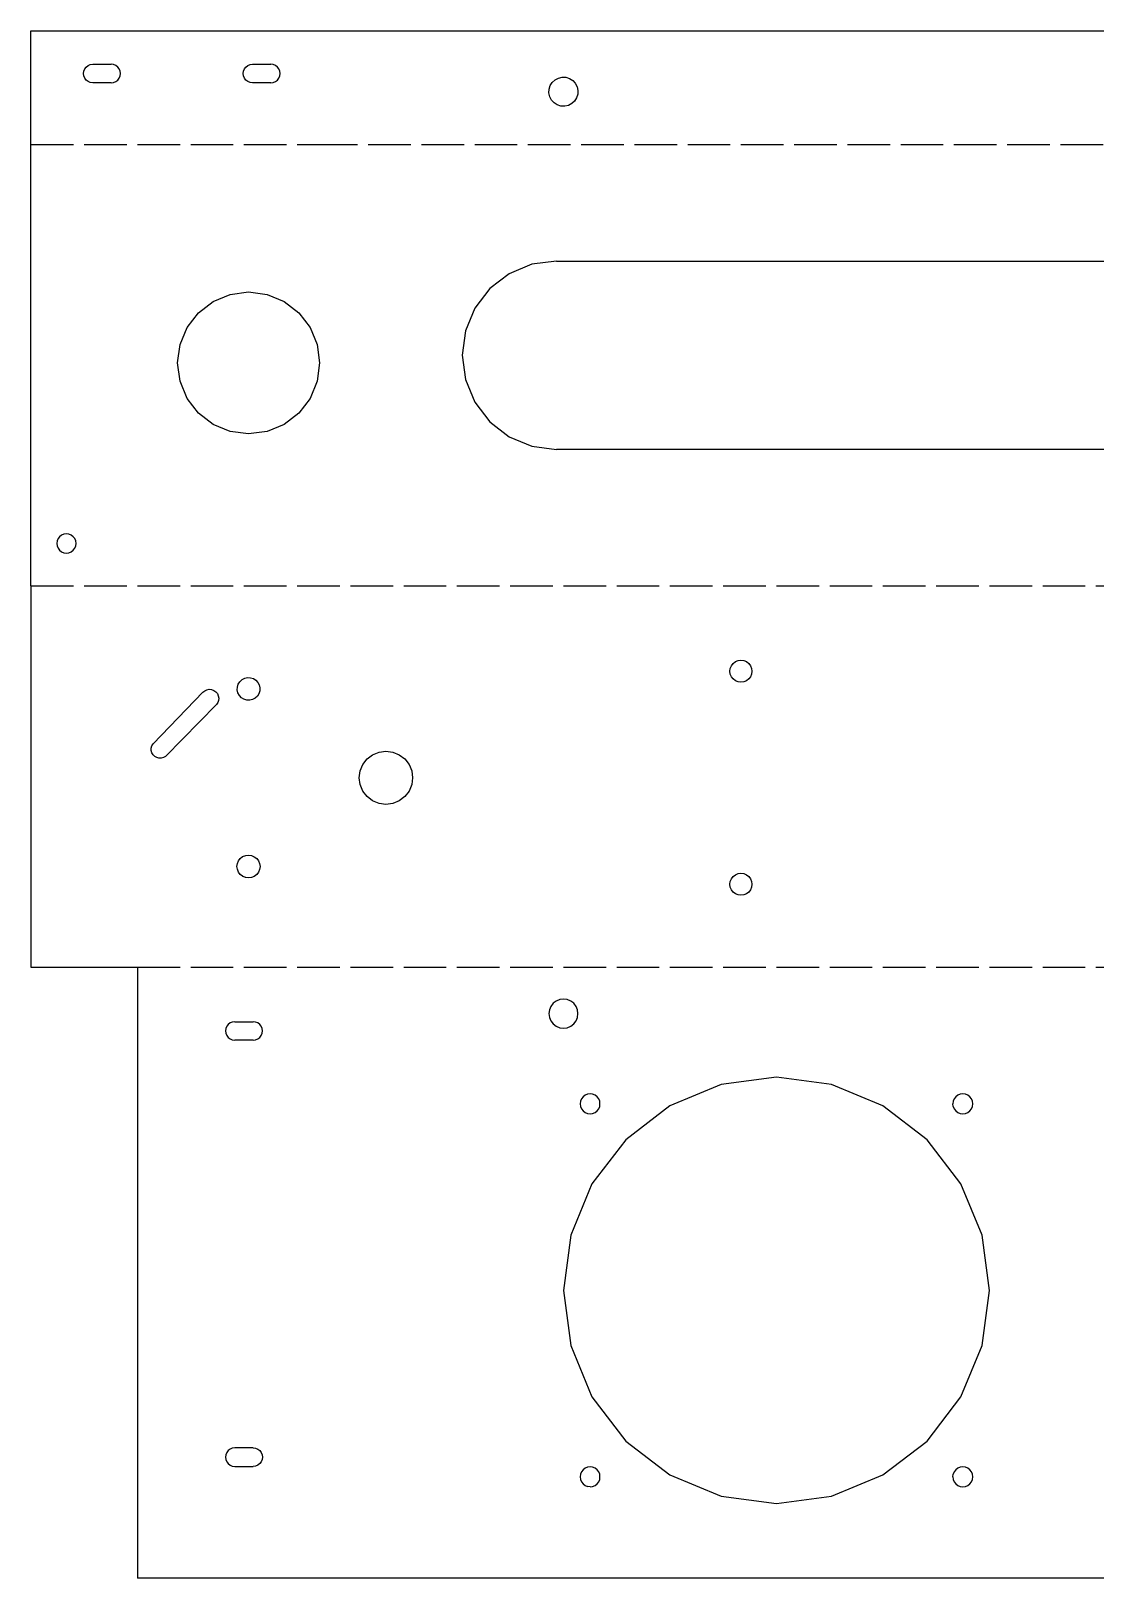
# Model space of a CAD drawing. Extents: x -1267 to 2080, y -21 to 4009.
# Drawn here: x -516.1 to -216.3, y 3125.8 to 3561.4 of the extents above; entities that cross this region are included whole.
import ezdxf

# ---------------------------------------------------------------- set-up
doc = ezdxf.new("R2010")
doc.units = 0
doc.linetypes.add('ACAD_ISO02W100', pattern=[15, 12, -3])
doc.layers.add('Layer0', color=7, linetype='Continuous', true_color=0xffffff)

msp = doc.modelspace()

# ---------------------------------------------------------------- linework, layer by layer
at = {"layer": 'Layer0'}
for p, q in [((-516.07, 3561.43, -25.64), (383.93, 3561.43, -25.64)), ((-516.07, 3529.43, -25.55), (-516.07, 3561.43, -25.64)), ((-501.18, 3550.1, -25.61), (-500.92, 3550.73, -25.61)), ((-500.92, 3550.73, -25.61), (-500.51, 3551.27, -25.61)), ((-500.51, 3551.27, -25.61), (-499.97, 3551.68, -25.61)), ((-499.97, 3551.68, -25.61), (-499.34, 3551.94, -25.61)), ((-499.34, 3551.94, -25.61), (-498.67, 3552.03, -25.61)), ((-498.67, 3552.03, -25.61), (-493.47, 3552.03, -25.61)), ((-492.79, 3551.94, -25.61), (-493.47, 3552.03, -25.61)), ((-492.17, 3551.68, -25.61), (-492.79, 3551.94, -25.61)), ((-491.63, 3551.27, -25.61), (-492.17, 3551.68, -25.61)), ((-491.22, 3550.73, -25.61), (-491.63, 3551.27, -25.61)), ((-490.96, 3550.1, -25.61), (-491.22, 3550.73, -25.61)), ((-456.18, 3550.1, -25.61), (-455.92, 3550.73, -25.61)), ((-455.92, 3550.73, -25.61), (-455.51, 3551.27, -25.61)), ((-455.51, 3551.27, -25.61), (-454.97, 3551.68, -25.61)), ((-454.97, 3551.68, -25.61), (-454.34, 3551.94, -25.61)), ((-454.34, 3551.94, -25.61), (-453.67, 3552.03, -25.61)), ((-453.67, 3552.03, -25.61), (-448.47, 3552.03, -25.61)), ((-447.79, 3551.94, -25.61), (-448.47, 3552.03, -25.61)), ((-447.17, 3551.68, -25.61), (-447.79, 3551.94, -25.61)), ((-446.63, 3551.27, -25.61), (-447.17, 3551.68, -25.61)), ((-446.22, 3550.73, -25.61), (-446.63, 3551.27, -25.61)), ((-445.96, 3550.1, -25.61), (-446.22, 3550.73, -25.61)), ((-501.27, 3549.43, -25.61), (-501.18, 3550.1, -25.61)), ((-501.18, 3548.76, -25.6), (-501.27, 3549.43, -25.61)), ((-500.92, 3548.13, -25.6), (-501.18, 3548.76, -25.6)), ((-500.51, 3547.59, -25.6), (-500.92, 3548.13, -25.6)), ((-499.97, 3547.18, -25.6), (-500.51, 3547.59, -25.6)), ((-499.34, 3546.92, -25.6), (-499.97, 3547.18, -25.6)), ((-498.67, 3546.83, -25.6), (-499.34, 3546.92, -25.6)), ((-493.47, 3546.83, -25.6), (-498.67, 3546.83, -25.6)), ((-493.47, 3546.83, -25.6), (-492.79, 3546.92, -25.6)), ((-492.79, 3546.92, -25.6), (-492.17, 3547.18, -25.6)), ((-492.17, 3547.18, -25.6), (-491.63, 3547.59, -25.6)), ((-491.63, 3547.59, -25.6), (-491.22, 3548.13, -25.6)), ((-491.22, 3548.13, -25.6), (-490.96, 3548.76, -25.6)), ((-490.87, 3549.43, -25.61), (-490.96, 3550.1, -25.61)), ((-490.96, 3548.76, -25.6), (-490.87, 3549.43, -25.61)), ((-456.27, 3549.43, -25.61), (-456.18, 3550.1, -25.61)), ((-456.18, 3548.76, -25.6), (-456.27, 3549.43, -25.61)), ((-455.92, 3548.13, -25.6), (-456.18, 3548.76, -25.6)), ((-455.51, 3547.59, -25.6), (-455.92, 3548.13, -25.6)), ((-454.97, 3547.18, -25.6), (-455.51, 3547.59, -25.6)), ((-454.34, 3546.92, -25.6), (-454.97, 3547.18, -25.6)), ((-453.67, 3546.83, -25.6), (-454.34, 3546.92, -25.6)), ((-448.47, 3546.83, -25.6), (-453.67, 3546.83, -25.6)), ((-448.47, 3546.83, -25.6), (-447.79, 3546.92, -25.6)), ((-447.79, 3546.92, -25.6), (-447.17, 3547.18, -25.6)), ((-447.17, 3547.18, -25.6), (-446.63, 3547.59, -25.6)), ((-446.63, 3547.59, -25.6), (-446.22, 3548.13, -25.6)), ((-446.22, 3548.13, -25.6), (-445.96, 3548.76, -25.6)), ((-445.87, 3549.43, -25.61), (-445.96, 3550.1, -25.61)), ((-445.96, 3548.76, -25.6), (-445.87, 3549.43, -25.61)), ((-370.11, 3545.03, -25.59), (-369.79, 3546.05, -25.6)), ((-369.79, 3546.05, -25.6), (-369.22, 3546.95, -25.6)), ((-369.22, 3546.95, -25.6), (-368.43, 3547.68, -25.6)), ((-368.43, 3547.68, -25.6), (-367.48, 3548.18, -25.6)), ((-367.48, 3548.18, -25.6), (-366.44, 3548.41, -25.6)), ((-366.44, 3548.41, -25.6), (-365.37, 3548.37, -25.6)), ((-365.37, 3548.37, -25.6), (-364.35, 3548.05, -25.6)), ((-364.35, 3548.05, -25.6), (-363.44, 3547.48, -25.6)), ((-363.44, 3547.48, -25.6), (-362.72, 3546.69, -25.6)), ((-362.72, 3546.69, -25.6), (-362.22, 3545.74, -25.6)), ((-370.15, 3543.96, -25.59), (-370.11, 3545.03, -25.59)), ((-369.92, 3542.91, -25.59), (-370.15, 3543.96, -25.59)), ((-369.42, 3541.97, -25.59), (-369.92, 3542.91, -25.59)), ((-368.69, 3541.18, -25.58), (-369.42, 3541.97, -25.59)), ((-362.92, 3541.7, -25.59), (-363.71, 3540.98, -25.58)), ((-362.35, 3542.61, -25.59), (-362.92, 3541.7, -25.59)), ((-362.03, 3543.63, -25.59), (-362.35, 3542.61, -25.59)), ((-362.22, 3545.74, -25.6), (-361.98, 3544.7, -25.59)), ((-361.98, 3544.7, -25.59), (-362.03, 3543.63, -25.59)), ((-367.79, 3540.61, -25.58), (-368.69, 3541.18, -25.58)), ((-366.77, 3540.29, -25.58), (-367.79, 3540.61, -25.58)), ((-365.7, 3540.24, -25.58), (-366.77, 3540.29, -25.58)), ((-364.65, 3540.48, -25.58), (-365.7, 3540.24, -25.58)), ((-363.71, 3540.98, -25.58), (-364.65, 3540.48, -25.58)), ((-516.07, 3405.17, -25.51), (-516.07, 3529.43, -25.51)), ((-374.93, 3495.73, -25.51), (-381.32, 3493.08, -25.51)), ((-368.07, 3496.63, -25.51), (-374.93, 3495.73, -25.51)), ((-368.07, 3496.63, -25.51), (233.93, 3496.63, -25.51)), ((-381.32, 3493.08, -25.51), (-386.81, 3488.87, -25.51)), ((-468.89, 3482.1, -25.51), (-464.74, 3485.27, -25.51)), ((-464.74, 3485.27, -25.51), (-459.92, 3487.27, -25.51)), ((-459.92, 3487.27, -25.51), (-454.74, 3487.95, -25.51)), ((-454.74, 3487.95, -25.51), (-449.57, 3487.27, -25.51)), ((-449.57, 3487.27, -25.51), (-444.74, 3485.27, -25.51)), ((-444.74, 3485.27, -25.51), (-440.6, 3482.1, -25.51)), ((-386.81, 3488.87, -25.51), (-391.02, 3483.38, -25.51)), ((-472.06, 3477.95, -25.51), (-468.89, 3482.1, -25.51)), ((-440.6, 3482.1, -25.51), (-437.42, 3477.95, -25.51)), ((-391.02, 3483.38, -25.51), (-393.66, 3476.99, -25.51)), ((-474.06, 3473.13, -25.51), (-472.06, 3477.95, -25.51)), ((-437.42, 3477.95, -25.51), (-435.42, 3473.13, -25.51)), ((-393.66, 3476.99, -25.51), (-394.57, 3470.13, -25.51)), ((-474.74, 3467.95, -25.51), (-474.06, 3473.13, -25.51)), ((-435.42, 3473.13, -25.51), (-434.74, 3467.95, -25.51)), ((-474.06, 3462.78, -25.51), (-474.74, 3467.95, -25.51)), ((-434.74, 3467.95, -25.51), (-435.42, 3462.78, -25.51)), ((-394.57, 3470.13, -25.51), (-393.66, 3463.27, -25.51)), ((-393.66, 3463.27, -25.51), (-391.02, 3456.88, -25.51)), ((-472.06, 3457.95, -25.51), (-474.06, 3462.78, -25.51)), ((-435.42, 3462.78, -25.51), (-437.42, 3457.95, -25.51)), ((-468.89, 3453.81, -25.51), (-472.06, 3457.95, -25.51)), ((-437.42, 3457.95, -25.51), (-440.6, 3453.81, -25.51)), ((-391.02, 3456.88, -25.51), (-386.81, 3451.39, -25.51)), ((-464.74, 3450.63, -25.51), (-468.89, 3453.81, -25.51)), ((-459.92, 3448.64, -25.51), (-464.74, 3450.63, -25.51)), ((-444.74, 3450.63, -25.51), (-449.57, 3448.64, -25.51)), ((-440.6, 3453.81, -25.51), (-444.74, 3450.63, -25.51)), ((-386.81, 3451.39, -25.51), (-381.32, 3447.18, -25.51)), ((-454.74, 3447.95, -25.51), (-459.92, 3448.64, -25.51)), ((-449.57, 3448.64, -25.51), (-454.74, 3447.95, -25.51)), ((-381.32, 3447.18, -25.51), (-374.93, 3444.53, -25.51)), ((-374.93, 3444.53, -25.51), (-368.07, 3443.63, -25.51)), ((233.93, 3443.63, -25.51), (-368.07, 3443.63, -25.51)), ((-507.42, 3419.47, -25.51), (-507.98, 3419.04, -25.51)), ((-506.77, 3419.74, -25.51), (-507.42, 3419.47, -25.51)), ((-506.07, 3419.83, -25.51), (-506.77, 3419.74, -25.51)), ((-505.37, 3419.74, -25.51), (-506.07, 3419.83, -25.51)), ((-504.72, 3419.47, -25.51), (-505.37, 3419.74, -25.51)), ((-504.16, 3419.04, -25.51), (-504.72, 3419.47, -25.51)), ((-508.68, 3417.83, -25.51), (-508.77, 3417.13, -25.51)), ((-508.77, 3417.13, -25.51), (-508.68, 3416.43, -25.51)), ((-508.41, 3418.48, -25.51), (-508.68, 3417.83, -25.51)), ((-508.68, 3416.43, -25.51), (-508.41, 3415.78, -25.51)), ((-507.98, 3419.04, -25.51), (-508.41, 3418.48, -25.51)), ((-508.41, 3415.78, -25.51), (-507.98, 3415.22, -25.51)), ((-507.98, 3415.22, -25.51), (-507.42, 3414.79, -25.51)), ((-504.72, 3414.79, -25.51), (-504.16, 3415.22, -25.51)), ((-503.73, 3418.48, -25.51), (-504.16, 3419.04, -25.51)), ((-504.16, 3415.22, -25.51), (-503.73, 3415.78, -25.51)), ((-503.46, 3417.83, -25.51), (-503.73, 3418.48, -25.51)), ((-503.73, 3415.78, -25.51), (-503.46, 3416.43, -25.51)), ((-503.37, 3417.13, -25.51), (-503.46, 3417.83, -25.51)), ((-503.46, 3416.43, -25.51), (-503.37, 3417.13, -25.51)), ((-507.42, 3414.79, -25.51), (-506.77, 3414.53, -25.51)), ((-506.77, 3414.53, -25.51), (-506.07, 3414.43, -25.51)), ((-506.07, 3414.43, -25.51), (-505.37, 3414.53, -25.51)), ((-505.37, 3414.53, -25.51), (-504.72, 3414.79, -25.51)), ((-516.07, 3405.17, -25.51), (-516.07, 3297.87, -25.55)), ((-319.17, 3381.17, -25.52), (-319.06, 3381.97, -25.52)), ((-319.06, 3380.37, -25.52), (-319.17, 3381.17, -25.52)), ((-319.06, 3381.97, -25.52), (-318.75, 3382.72, -25.52)), ((-318.75, 3379.62, -25.52), (-319.06, 3380.37, -25.52)), ((-318.75, 3382.72, -25.52), (-318.26, 3383.36, -25.52)), ((-318.26, 3383.36, -25.52), (-317.62, 3383.85, -25.52)), ((-317.62, 3383.85, -25.52), (-316.87, 3384.16, -25.52)), ((-316.87, 3384.16, -25.52), (-316.07, 3384.27, -25.52)), ((-316.07, 3384.27, -25.52), (-315.26, 3384.16, -25.52)), ((-315.26, 3384.16, -25.52), (-314.52, 3383.85, -25.52)), ((-314.52, 3383.85, -25.52), (-313.88, 3383.36, -25.52)), ((-313.88, 3383.36, -25.52), (-313.38, 3382.72, -25.52)), ((-313.38, 3382.72, -25.52), (-313.07, 3381.97, -25.52)), ((-313.07, 3380.37, -25.52), (-313.38, 3379.62, -25.52)), ((-313.07, 3381.97, -25.52), (-312.97, 3381.17, -25.52)), ((-312.97, 3381.17, -25.52), (-313.07, 3380.37, -25.52)), ((-467.11, 3375.65, 1), (-466.5, 3375.94, 1)), ((-466.5, 3375.94, 1), (-465.84, 3376.06, 1)), ((-465.84, 3376.06, 1), (-465.17, 3376, 1)), ((-465.17, 3376, 1), (-464.54, 3375.77, 1)), ((-457.93, 3375.88, -25.52), (-457.9, 3376.71, -25.52)), ((-457.9, 3376.71, -25.52), (-457.65, 3377.51, -25.52)), ((-457.65, 3377.51, -25.52), (-457.2, 3378.21, -25.52)), ((-457.2, 3378.21, -25.52), (-456.59, 3378.78, -25.52)), ((-456.59, 3378.78, -25.52), (-455.85, 3379.17, -25.52)), ((-455.85, 3379.17, -25.52), (-455.04, 3379.36, -25.52)), ((-455.04, 3379.36, -25.52), (-454.2, 3379.32, -25.52)), ((-454.2, 3379.32, -25.52), (-453.41, 3379.08, -25.52)), ((-453.41, 3379.08, -25.52), (-452.7, 3378.63, -25.52)), ((-452.7, 3378.63, -25.52), (-452.13, 3378.02, -25.52)), ((-452.13, 3378.02, -25.52), (-451.74, 3377.28, -25.52)), ((-451.74, 3377.28, -25.52), (-451.56, 3376.46, -25.52)), ((-451.56, 3376.46, -25.52), (-451.59, 3375.63, -25.52)), ((-318.26, 3378.98, -25.52), (-318.75, 3379.62, -25.52)), ((-317.62, 3378.49, -25.52), (-318.26, 3378.98, -25.52)), ((-316.87, 3378.18, -25.52), (-317.62, 3378.49, -25.52)), ((-316.07, 3378.07, -25.52), (-316.87, 3378.18, -25.52)), ((-315.26, 3378.18, -25.52), (-316.07, 3378.07, -25.52)), ((-314.52, 3378.49, -25.52), (-315.26, 3378.18, -25.52)), ((-313.88, 3378.98, -25.52), (-314.52, 3378.49, -25.52)), ((-313.38, 3379.62, -25.52), (-313.88, 3378.98, -25.52)), ((-481.68, 3360.7, 1), (-467.62, 3375.22, 1)), ((-463.82, 3371.76, 1), (-478.14, 3357.18, 1)), ((-467.62, 3375.22, 1), (-467.11, 3375.65, 1)), ((-464.54, 3375.77, 1), (-463.99, 3375.39, 1)), ((-463.99, 3375.39, 1), (-463.56, 3374.88, 1)), ((-463.44, 3372.31, 1), (-463.82, 3371.76, 1)), ((-463.56, 3374.88, 1), (-463.28, 3374.27, 1)), ((-463.21, 3372.95, 1), (-463.44, 3372.31, 1)), ((-463.28, 3374.27, 1), (-463.16, 3373.61, 1)), ((-463.16, 3373.61, 1), (-463.21, 3372.95, 1)), ((-457.74, 3375.06, -25.52), (-457.93, 3375.88, -25.52)), ((-457.36, 3374.32, -25.52), (-457.74, 3375.06, -25.52)), ((-456.79, 3373.71, -25.52), (-457.36, 3374.32, -25.52)), ((-456.08, 3373.26, -25.52), (-456.79, 3373.71, -25.52)), ((-455.28, 3373.02, -25.52), (-456.08, 3373.26, -25.52)), ((-454.45, 3372.98, -25.52), (-455.28, 3373.02, -25.52)), ((-453.63, 3373.17, -25.52), (-454.45, 3372.98, -25.52)), ((-452.89, 3373.56, -25.52), (-453.63, 3373.17, -25.52)), ((-452.28, 3374.13, -25.52), (-452.89, 3373.56, -25.52)), ((-451.84, 3374.83, -25.52), (-452.28, 3374.13, -25.52)), ((-451.59, 3375.63, -25.52), (-451.84, 3374.83, -25.52)), ((-482.18, 3359.5, 1), (-482.01, 3360.13, 1)), ((-482.18, 3358.84, 1), (-482.18, 3359.5, 1)), ((-482.01, 3358.2, 1), (-482.18, 3358.84, 1)), ((-482.01, 3360.13, 1), (-481.68, 3360.7, 1)), ((-418.01, 3358.41, -25.53), (-416.07, 3358.67, -25.53)), ((-416.07, 3358.67, -25.53), (-414.13, 3358.41, -25.53)), ((-481.68, 3357.63, 1), (-482.01, 3358.2, 1)), ((-481.21, 3357.17, 1), (-481.68, 3357.63, 1)), ((-480.64, 3356.84, 1), (-481.21, 3357.17, 1)), ((-480, 3356.68, 1), (-480.64, 3356.84, 1)), ((-479.35, 3356.68, 1), (-480, 3356.68, 1)), ((-478.71, 3356.85, 1), (-479.35, 3356.68, 1)), ((-479.35, 3356.68, 1), (-479.35, 3356.68, -1)), ((-478.14, 3357.18, 1), (-478.71, 3356.85, 1)), ((-423.31, 3353.11, -25.53), (-422.56, 3354.92, -25.53)), ((-422.56, 3354.92, -25.53), (-421.37, 3356.47, -25.53)), ((-421.37, 3356.47, -25.53), (-419.82, 3357.66, -25.53)), ((-419.82, 3357.66, -25.53), (-418.01, 3358.41, -25.53)), ((-414.13, 3358.41, -25.53), (-412.32, 3357.66, -25.53)), ((-412.32, 3357.66, -25.53), (-410.76, 3356.47, -25.53)), ((-410.76, 3356.47, -25.53), (-409.57, 3354.92, -25.53)), ((-409.57, 3354.92, -25.53), (-408.82, 3353.11, -25.53)), ((-423.57, 3351.17, -25.53), (-423.31, 3353.11, -25.53)), ((-423.31, 3349.23, -25.53), (-423.57, 3351.17, -25.53)), ((-408.82, 3353.11, -25.53), (-408.57, 3351.17, -25.53)), ((-408.57, 3351.17, -25.53), (-408.82, 3349.23, -25.53)), ((-422.56, 3347.42, -25.53), (-423.31, 3349.23, -25.53)), ((-421.37, 3345.87, -25.53), (-422.56, 3347.42, -25.53)), ((-419.82, 3344.67, -25.53), (-421.37, 3345.87, -25.53)), ((-410.76, 3345.87, -25.53), (-412.32, 3344.67, -25.53)), ((-409.57, 3347.42, -25.53), (-410.76, 3345.87, -25.53)), ((-408.82, 3349.23, -25.53), (-409.57, 3347.42, -25.53)), ((-418.01, 3343.93, -25.53), (-419.82, 3344.67, -25.53)), ((-416.07, 3343.67, -25.53), (-418.01, 3343.93, -25.53)), ((-414.13, 3343.93, -25.53), (-416.07, 3343.67, -25.53)), ((-412.32, 3344.67, -25.53), (-414.13, 3343.93, -25.53)), ((-457.6, 3327.81, 0.98), (-457.09, 3328.47, 0.98)), ((-457.09, 3328.47, 0.98), (-456.43, 3328.98)), ((-456.43, 3328.98), (-455.57, 3329.26, -25.54)), ((-455.57, 3329.26, -25.54), (-454.74, 3329.37, -25.54)), ((-454.74, 3329.37, -25.54), (-453.91, 3329.26, -25.54)), ((-453.91, 3329.26, -25.54), (-453.14, 3328.94, -25.54)), ((-453.14, 3328.94, -25.54), (-452.48, 3328.43, -25.54)), ((-452.48, 3328.43, -25.54), (-451.97, 3327.77, -25.54)), ((-458.03, 3326.21, 0.98), (-457.92, 3327.04, 0.98)), ((-457.92, 3325.38, 0.98), (-458.03, 3326.21, 0.98)), ((-457.92, 3327.04, 0.98), (-457.6, 3327.81, 0.98)), ((-457.6, 3324.61, 0.98), (-457.92, 3325.38, 0.98)), ((-457.09, 3323.94, 0.98), (-457.6, 3324.61, 0.98)), ((-456.43, 3323.44, 0.98), (-457.09, 3323.94, 0.98)), ((-452.48, 3323.91, -25.54), (-453.14, 3323.4, -25.54)), ((-451.97, 3324.57, -25.54), (-452.48, 3323.91, -25.54)), ((-451.97, 3327.77, -25.54), (-451.65, 3327, -25.54)), ((-451.65, 3325.34, -25.54), (-451.97, 3324.57, -25.54)), ((-451.65, 3327, -25.54), (-451.54, 3326.17, -25.54)), ((-451.54, 3326.17, -25.54), (-451.65, 3325.34, -25.54)), ((-318.26, 3323.36, -25.54), (-317.62, 3323.85, -25.54)), ((-317.62, 3323.85, -25.54), (-316.87, 3324.16, -25.54)), ((-316.87, 3324.16, -25.54), (-316.07, 3324.27, -25.54)), ((-316.07, 3324.27, -25.54), (-315.26, 3324.16, -25.54)), ((-315.26, 3324.16, -25.54), (-314.52, 3323.85, -25.54)), ((-314.52, 3323.85, -25.54), (-313.88, 3323.36, -25.54)), ((-455.66, 3323.12, 0.98), (-456.43, 3323.44, 0.98)), ((-455.57, 3323.08, -25.54), (-456.34, 3323.4, -25.54)), ((-454.74, 3322.97, -25.54), (-455.57, 3323.08, -25.54)), ((-453.91, 3323.08, -25.54), (-454.74, 3322.97, -25.54)), ((-453.14, 3323.4, -25.54), (-453.91, 3323.08, -25.54)), ((-319.17, 3321.17, -25.54), (-319.06, 3321.97, -25.54)), ((-319.06, 3320.37, -25.54), (-319.17, 3321.17, -25.54)), ((-319.06, 3321.97, -25.54), (-318.75, 3322.72, -25.54)), ((-318.75, 3319.62, -25.54), (-319.06, 3320.37, -25.54)), ((-318.75, 3322.72, -25.54), (-318.26, 3323.36, -25.54)), ((-318.26, 3318.98, -25.54), (-318.75, 3319.62, -25.54)), ((-313.88, 3323.36, -25.54), (-313.38, 3322.72, -25.54)), ((-313.38, 3319.62, -25.54), (-313.88, 3318.98, -25.54)), ((-313.38, 3322.72, -25.54), (-313.07, 3321.97, -25.54)), ((-313.07, 3320.37, -25.54), (-313.38, 3319.62, -25.54)), ((-313.07, 3321.97, -25.54), (-312.97, 3321.17, -25.54)), ((-312.97, 3321.17, -25.54), (-313.07, 3320.37, -25.54)), ((-317.62, 3318.49, -25.54), (-318.26, 3318.98, -25.54)), ((-316.87, 3318.18, -25.54), (-317.62, 3318.49, -25.54)), ((-316.07, 3318.07, -25.54), (-316.87, 3318.18, -25.54)), ((-315.26, 3318.18, -25.54), (-316.07, 3318.07, -25.54)), ((-314.52, 3318.49, -25.54), (-315.26, 3318.18, -25.54)), ((-313.88, 3318.98, -25.54), (-314.52, 3318.49, -25.54)), ((-516.07, 3297.87, -25.55), (-486.07, 3297.87, -25.55)), ((-486.07, 3297.87, -25.55), (-486.07, 3125.83, -25.55)), ((-366.07, 3288.85, -25.55), (-367.13, 3288.71, -25.55)), ((-365.01, 3288.71, -25.55), (-366.07, 3288.85, -25.55)), ((-370.03, 3285.81, -25.55), (-370.17, 3284.75, -25.55)), ((-370.17, 3284.75, -25.55), (-370.03, 3283.69, -25.55)), ((-369.62, 3286.8, -25.55), (-370.03, 3285.81, -25.55)), ((-368.97, 3287.65, -25.55), (-369.62, 3286.8, -25.55)), ((-368.12, 3288.3, -25.55), (-368.97, 3287.65, -25.55)), ((-367.13, 3288.71, -25.55), (-368.12, 3288.3, -25.55)), ((-364.02, 3288.3, -25.55), (-365.01, 3288.71, -25.55)), ((-363.17, 3287.65, -25.55), (-364.02, 3288.3, -25.55)), ((-362.52, 3286.8, -25.55), (-363.17, 3287.65, -25.55)), ((-362.11, 3285.81, -25.55), (-362.52, 3286.8, -25.55)), ((-361.97, 3284.75, -25.55), (-362.11, 3285.81, -25.55)), ((-362.11, 3283.69, -25.55), (-361.97, 3284.75, -25.55)), ((-461.18, 3280.55, -25.55), (-461.27, 3279.88, -25.55)), ((-460.92, 3281.18, -25.55), (-461.18, 3280.55, -25.55)), ((-460.51, 3281.72, -25.55), (-460.92, 3281.18, -25.55)), ((-459.97, 3282.13, -25.55), (-460.51, 3281.72, -25.55)), ((-459.34, 3282.39, -25.55), (-459.97, 3282.13, -25.55)), ((-458.67, 3282.48, -25.55), (-459.34, 3282.39, -25.55)), ((-458.67, 3282.48, -25.55), (-453.47, 3282.48, -25.55)), ((-452.79, 3282.39, -25.55), (-453.47, 3282.48, -25.55)), ((-452.17, 3282.13, -25.55), (-452.79, 3282.39, -25.55)), ((-451.63, 3281.72, -25.55), (-452.17, 3282.13, -25.55)), ((-451.22, 3281.18, -25.55), (-451.63, 3281.72, -25.55)), ((-450.96, 3280.55, -25.55), (-451.22, 3281.18, -25.55)), ((-450.87, 3279.88, -25.55), (-450.96, 3280.55, -25.55)), ((-370.03, 3283.69, -25.55), (-369.62, 3282.7, -25.55)), ((-369.62, 3282.7, -25.55), (-368.97, 3281.85, -25.55)), ((-368.97, 3281.85, -25.55), (-368.12, 3281.2, -25.55)), ((-368.12, 3281.2, -25.55), (-367.13, 3280.79, -25.55)), ((-367.13, 3280.79, -25.55), (-366.07, 3280.65, -25.55)), ((-366.07, 3280.65, -25.55), (-365.01, 3280.79, -25.55)), ((-365.01, 3280.79, -25.55), (-364.02, 3281.2, -25.55)), ((-364.02, 3281.2, -25.55), (-363.17, 3281.85, -25.55)), ((-363.17, 3281.85, -25.55), (-362.52, 3282.7, -25.55)), ((-362.52, 3282.7, -25.55), (-362.11, 3283.69, -25.55)), ((-461.27, 3279.88, -25.55), (-461.18, 3279.21, -25.55)), ((-461.18, 3279.21, -25.55), (-460.92, 3278.58, -25.55)), ((-460.92, 3278.58, -25.55), (-460.51, 3278.04, -25.55)), ((-460.51, 3278.04, -25.55), (-459.97, 3277.63, -25.55)), ((-459.97, 3277.63, -25.55), (-459.34, 3277.37, -25.55)), ((-459.34, 3277.37, -25.55), (-458.67, 3277.28, -25.55)), ((-453.47, 3277.28, -25.55), (-458.67, 3277.28, -25.55)), ((-453.47, 3277.28, -25.55), (-452.79, 3277.37, -25.55)), ((-452.79, 3277.37, -25.55), (-452.17, 3277.63, -25.55)), ((-452.17, 3277.63, -25.55), (-451.63, 3278.04, -25.55)), ((-451.63, 3278.04, -25.55), (-451.22, 3278.58, -25.55)), ((-451.22, 3278.58, -25.55), (-450.96, 3279.21, -25.55)), ((-450.96, 3279.21, -25.55), (-450.87, 3279.88, -25.55)), ((-321.6, 3264.79, -25.55), (-336.07, 3258.79, -25.55)), ((-306.07, 3266.83, -25.55), (-321.6, 3264.79, -25.55)), ((-290.54, 3264.79, -25.55), (-306.07, 3266.83, -25.55)), ((-276.07, 3258.79, -25.55), (-290.54, 3264.79, -25.55)), ((-361.27, 3260.06, -25.55), (-361.37, 3259.33, -25.55)), ((-361.37, 3259.33, -25.55), (-361.27, 3258.61, -25.55)), ((-360.99, 3260.73, -25.55), (-361.27, 3260.06, -25.55)), ((-361.27, 3258.61, -25.55), (-360.99, 3257.93, -25.55)), ((-360.55, 3261.31, -25.55), (-360.99, 3260.73, -25.55)), ((-359.97, 3261.76, -25.55), (-360.55, 3261.31, -25.55)), ((-359.29, 3262.04, -25.55), (-359.97, 3261.76, -25.55)), ((-358.57, 3262.13, -25.55), (-359.29, 3262.04, -25.55)), ((-357.84, 3262.04, -25.55), (-358.57, 3262.13, -25.55)), ((-357.17, 3261.76, -25.55), (-357.84, 3262.04, -25.55)), ((-356.59, 3261.31, -25.55), (-357.17, 3261.76, -25.55)), ((-356.14, 3260.73, -25.55), (-356.59, 3261.31, -25.55)), ((-355.86, 3260.06, -25.55), (-356.14, 3260.73, -25.55)), ((-356.14, 3257.93, -25.55), (-355.86, 3258.61, -25.55)), ((-355.77, 3259.33, -25.55), (-355.86, 3260.06, -25.55)), ((-355.86, 3258.61, -25.55), (-355.77, 3259.33, -25.55)), ((-336.07, 3258.79, -25.55), (-348.49, 3249.26, -25.55)), ((-263.64, 3249.26, -25.55), (-276.07, 3258.79, -25.55)), ((-256.27, 3260.06, -25.55), (-256.37, 3259.33, -25.55)), ((-256.27, 3258.61, -25.55), (-256.37, 3259.33, -25.55)), ((-255.99, 3260.73, -25.55), (-256.27, 3260.06, -25.55)), ((-256.27, 3258.61, -25.55), (-255.99, 3257.93, -25.55)), ((-255.55, 3261.31, -25.55), (-255.99, 3260.73, -25.55)), ((-254.97, 3261.76, -25.55), (-255.55, 3261.31, -25.55)), ((-254.29, 3262.04, -25.55), (-254.97, 3261.76, -25.55)), ((-253.57, 3262.13, -25.55), (-254.29, 3262.04, -25.55)), ((-252.84, 3262.04, -25.55), (-253.57, 3262.13, -25.55)), ((-252.17, 3261.76, -25.55), (-252.84, 3262.04, -25.55)), ((-251.59, 3261.31, -25.55), (-252.17, 3261.76, -25.55)), ((-251.14, 3260.73, -25.55), (-251.59, 3261.31, -25.55)), ((-250.86, 3260.06, -25.55), (-251.14, 3260.73, -25.55)), ((-251.14, 3257.93, -25.55), (-250.86, 3258.61, -25.55)), ((-250.77, 3259.33, -25.55), (-250.86, 3260.06, -25.55)), ((-250.86, 3258.61, -25.55), (-250.77, 3259.33, -25.55)), ((-360.99, 3257.93, -25.55), (-360.55, 3257.35, -25.55)), ((-360.55, 3257.35, -25.55), (-359.97, 3256.91, -25.55)), ((-359.97, 3256.91, -25.55), (-359.29, 3256.63, -25.55)), ((-359.29, 3256.63, -25.55), (-358.57, 3256.53, -25.55)), ((-358.57, 3256.53, -25.55), (-357.84, 3256.63, -25.55)), ((-357.84, 3256.63, -25.55), (-357.17, 3256.91, -25.55)), ((-357.17, 3256.91, -25.55), (-356.59, 3257.35, -25.55)), ((-356.59, 3257.35, -25.55), (-356.14, 3257.93, -25.55)), ((-255.99, 3257.93, -25.55), (-255.55, 3257.35, -25.55)), ((-255.55, 3257.35, -25.55), (-254.97, 3256.91, -25.55)), ((-254.97, 3256.91, -25.55), (-254.29, 3256.63, -25.55)), ((-254.29, 3256.63, -25.55), (-253.57, 3256.53, -25.55)), ((-253.57, 3256.53, -25.55), (-252.84, 3256.63, -25.55)), ((-252.84, 3256.63, -25.55), (-252.17, 3256.91, -25.55)), ((-252.17, 3256.91, -25.55), (-251.59, 3257.35, -25.55)), ((-251.59, 3257.35, -25.55), (-251.14, 3257.93, -25.55)), ((-348.49, 3249.26, -25.55), (-358.03, 3236.83, -25.55)), ((-254.11, 3236.83, -25.55), (-263.64, 3249.26, -25.55)), ((-358.03, 3236.83, -25.55), (-364.02, 3222.36, -25.55)), ((-248.11, 3222.36, -25.55), (-254.11, 3236.83, -25.55)), ((-364.02, 3222.36, -25.55), (-366.07, 3206.83, -25.55)), ((-246.07, 3206.83, -25.55), (-248.11, 3222.36, -25.55)), ((-366.07, 3206.83, -25.55), (-364.02, 3191.3, -25.55)), ((-248.11, 3191.3, -25.55), (-246.07, 3206.83, -25.55)), ((-364.02, 3191.3, -25.55), (-358.03, 3176.83, -25.55)), ((-254.11, 3176.83, -25.55), (-248.11, 3191.3, -25.55)), ((-358.03, 3176.83, -25.55), (-348.49, 3164.41, -25.55)), ((-263.64, 3164.41, -25.55), (-254.11, 3176.83, -25.55)), ((-458.67, 3162.48, -25.55), (-459.34, 3162.39, -25.55)), ((-453.47, 3162.48, -25.55), (-458.67, 3162.48, -25.55)), ((-453.47, 3162.48, -25.55), (-452.79, 3162.39, -25.55)), ((-348.49, 3164.41, -25.55), (-336.07, 3154.87, -25.55)), ((-276.07, 3154.87, -25.55), (-263.64, 3164.41, -25.55)), ((-461.18, 3160.55, -25.55), (-461.27, 3159.88, -25.55)), ((-461.27, 3159.88, -25.55), (-461.18, 3159.21, -25.55)), ((-460.92, 3161.18, -25.55), (-461.18, 3160.55, -25.55)), ((-461.18, 3159.21, -25.55), (-460.92, 3158.58, -25.55)), ((-460.51, 3161.72, -25.55), (-460.92, 3161.18, -25.55)), ((-460.92, 3158.58, -25.55), (-460.51, 3158.04, -25.55)), ((-459.97, 3162.13, -25.55), (-460.51, 3161.72, -25.55)), ((-459.34, 3162.39, -25.55), (-459.97, 3162.13, -25.55)), ((-452.79, 3162.39, -25.55), (-452.17, 3162.13, -25.55)), ((-452.17, 3162.13, -25.55), (-451.63, 3161.72, -25.55)), ((-451.63, 3161.72, -25.55), (-451.22, 3161.18, -25.55)), ((-451.22, 3158.58, -25.55), (-451.63, 3158.04, -25.55)), ((-451.22, 3161.18, -25.55), (-450.96, 3160.55, -25.55)), ((-450.96, 3159.21, -25.55), (-451.22, 3158.58, -25.55)), ((-450.96, 3160.55, -25.55), (-450.87, 3159.88, -25.55)), ((-450.87, 3159.88, -25.55), (-450.96, 3159.21, -25.55)), ((-460.51, 3158.04, -25.55), (-459.97, 3157.63, -25.55)), ((-459.97, 3157.63, -25.55), (-459.34, 3157.37, -25.55)), ((-459.34, 3157.37, -25.55), (-458.67, 3157.28, -25.55)), ((-458.67, 3157.28, -25.55), (-453.47, 3157.28, -25.55)), ((-452.79, 3157.37, -25.55), (-453.47, 3157.28, -25.55)), ((-452.17, 3157.63, -25.55), (-452.79, 3157.37, -25.55)), ((-451.63, 3158.04, -25.55), (-452.17, 3157.63, -25.55)), ((-361.27, 3155.06, -25.55), (-361.37, 3154.33, -25.55)), ((-361.37, 3154.33, -25.55), (-361.27, 3153.61, -25.55)), ((-360.99, 3155.73, -25.55), (-361.27, 3155.06, -25.55)), ((-360.55, 3156.31, -25.55), (-360.99, 3155.73, -25.55)), ((-359.97, 3156.76, -25.55), (-360.55, 3156.31, -25.55)), ((-359.29, 3157.04, -25.55), (-359.97, 3156.76, -25.55)), ((-358.57, 3157.13, -25.55), (-359.29, 3157.04, -25.55)), ((-357.84, 3157.04, -25.55), (-358.57, 3157.13, -25.55)), ((-357.17, 3156.76, -25.55), (-357.84, 3157.04, -25.55)), ((-356.59, 3156.31, -25.55), (-357.17, 3156.76, -25.55)), ((-356.14, 3155.73, -25.55), (-356.59, 3156.31, -25.55)), ((-355.86, 3155.06, -25.55), (-356.14, 3155.73, -25.55)), ((-355.77, 3154.33, -25.55), (-355.86, 3155.06, -25.55)), ((-355.86, 3153.61, -25.55), (-355.77, 3154.33, -25.55)), ((-336.07, 3154.87, -25.55), (-321.6, 3148.88, -25.55)), ((-290.54, 3148.88, -25.55), (-276.07, 3154.87, -25.55)), ((-256.37, 3154.33, -25.55), (-256.27, 3155.06, -25.55)), ((-256.37, 3154.33, -25.55), (-256.27, 3153.61, -25.55)), ((-255.99, 3155.73, -25.55), (-256.27, 3155.06, -25.55)), ((-255.55, 3156.31, -25.55), (-255.99, 3155.73, -25.55)), ((-254.97, 3156.76, -25.55), (-255.55, 3156.31, -25.55)), ((-254.29, 3157.04, -25.55), (-254.97, 3156.76, -25.55)), ((-253.57, 3157.13, -25.55), (-254.29, 3157.04, -25.55)), ((-252.84, 3157.04, -25.55), (-253.57, 3157.13, -25.55)), ((-252.17, 3156.76, -25.55), (-252.84, 3157.04, -25.55)), ((-251.59, 3156.31, -25.55), (-252.17, 3156.76, -25.55)), ((-251.14, 3155.73, -25.55), (-251.59, 3156.31, -25.55)), ((-250.86, 3155.06, -25.55), (-251.14, 3155.73, -25.55)), ((-250.77, 3154.33, -25.55), (-250.86, 3155.06, -25.55)), ((-250.86, 3153.61, -25.55), (-250.77, 3154.33, -25.55)), ((-361.27, 3153.61, -25.55), (-360.99, 3152.93, -25.55)), ((-360.99, 3152.93, -25.55), (-360.55, 3152.35, -25.55)), ((-360.55, 3152.35, -25.55), (-359.97, 3151.91, -25.55)), ((-359.97, 3151.91, -25.55), (-359.29, 3151.63, -25.55)), ((-358.57, 3151.53, -25.55), (-359.29, 3151.63, -25.55)), ((-358.57, 3151.53, -25.55), (-357.84, 3151.63, -25.55)), ((-357.84, 3151.63, -25.55), (-357.17, 3151.91, -25.55)), ((-357.17, 3151.91, -25.55), (-356.59, 3152.35, -25.55)), ((-356.59, 3152.35, -25.55), (-356.14, 3152.93, -25.55)), ((-356.14, 3152.93, -25.55), (-355.86, 3153.61, -25.55)), ((-256.27, 3153.61, -25.55), (-255.99, 3152.93, -25.55)), ((-255.99, 3152.93, -25.55), (-255.55, 3152.35, -25.55)), ((-255.55, 3152.35, -25.55), (-254.97, 3151.91, -25.55)), ((-254.97, 3151.91, -25.55), (-254.29, 3151.63, -25.55)), ((-254.29, 3151.63, -25.55), (-253.57, 3151.53, -25.55)), ((-253.57, 3151.53, -25.55), (-252.84, 3151.63, -25.55)), ((-252.84, 3151.63, -25.55), (-252.17, 3151.91, -25.55)), ((-252.17, 3151.91, -25.55), (-251.59, 3152.35, -25.55)), ((-251.59, 3152.35, -25.55), (-251.14, 3152.93, -25.55)), ((-251.14, 3152.93, -25.55), (-250.86, 3153.61, -25.55)), ((-321.6, 3148.88, -25.55), (-306.07, 3146.83, -25.55)), ((-306.07, 3146.83, -25.55), (-290.54, 3148.88, -25.55)), ((353.93, 3125.83, -25.55), (-486.07, 3125.83, -25.55))]:
    msp.add_line(p, q, dxfattribs=at)
at = {"layer": 'Layer0', "color": 2, "linetype": 'ACAD_ISO02W100', "true_color": 0xffff00}
for p, q in [((-516.07, 3529.43, -25.55), (-436.07, 3529.43, -25.55)), ((-436.07, 3529.43, -25.55), (303.93, 3529.43, -25.55)), ((-516.07, 3405.17, -25.51), (383.93, 3405.17, -25.51)), ((-486.07, 3297.87, -25.55), (328.93, 3297.87, -25.55))]:
    msp.add_line(p, q, dxfattribs=at)

doc.saveas('drawing.dxf')
